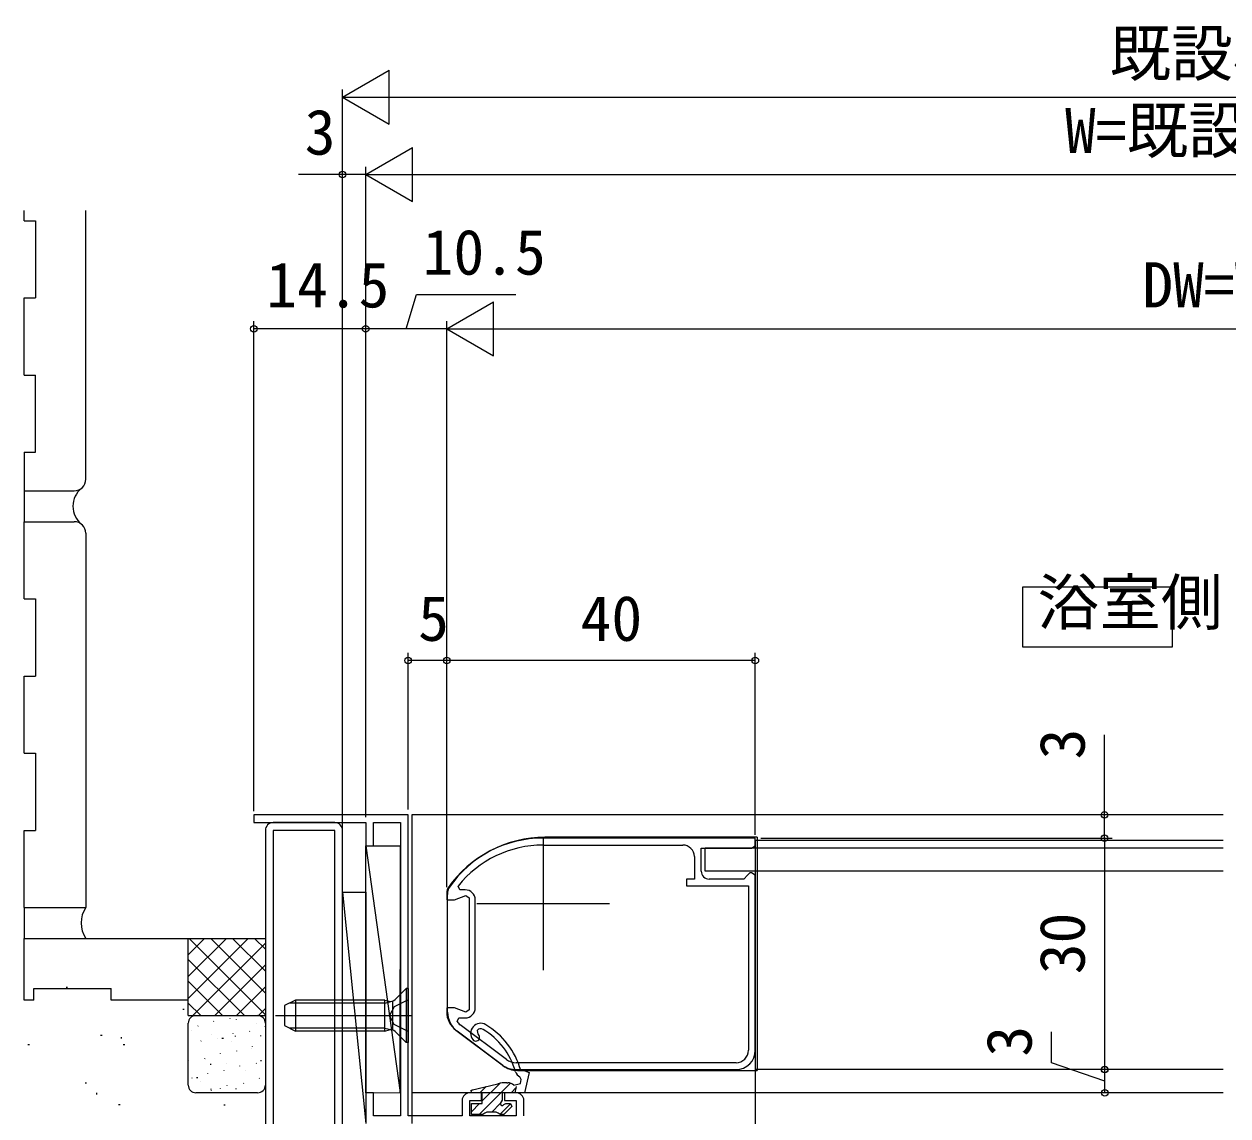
# Model space of a CAD drawing. Units: millimetres, scale not verified. Extents: x -1682 to -692, y -1188 to 424.
# Drawn here: x -1157.6 to -1001.6, y -275.9 to -134.4 of the extents above; entities that cross this region are included whole.
import ezdxf
from ezdxf.enums import TextEntityAlignment as Align

# ---------------------------------------------------------------- set-up
doc = ezdxf.new("R2010")
doc.units = ezdxf.units.MM
doc.header["$LTSCALE"] = 4
doc.linetypes.add('CHAIN2', pattern=[12, 9, -1, 1, -1])
doc.linetypes.add('DASHED3', pattern=[4, 3, -1])
for name, color, linetype, lineweight in [('0-1_USER1', 3, 'Continuous', 9), ('0-3_YKK_11', 7, 'Continuous', 9), ('0-4_YKK_11E', 4, 'Continuous', 9), ('0-5_YKK_12', 2, 'Continuous', 9), ('0-6_YKK_13', 4, 'Continuous', 9), ('0-7_YKK_D', 6, 'Continuous', 9), ('0-8_YSS_K', 3, 'Continuous', 9)]:
    doc.layers.add(name, color=color, linetype=linetype, lineweight=lineweight)
doc.styles.add('ＭＳ ゴシック', font='')
doc.styles.get('ＭＳ ゴシック').set_extended_font_data('MS Gothic')

msp = doc.modelspace()

# ---------------------------------------------------------------- linework, layer by layer
at = {"layer": '0-1_USER1'}
for p, q in [((-1008.79, -207.406), (-1028.259, -207.406)), ((-1028.259, -207.406), (-1028.259, -215.141)), ((-1008.79, -215.141), (-1008.79, -207.406)), ((-1028.259, -215.141), (-1008.79, -215.141))]:
    msp.add_line(p, q, dxfattribs=at)
at = {"layer": '0-3_YKK_11'}
for p, q in [((-1127.871, -236.908), (-1127.871, -237.908)), ((-1107.871, -236.908), (-1127.871, -236.908)), ((-1107.871, -275.908), (-1107.871, -236.908)), ((-1127.871, -237.908), (-1113.371, -237.908)), ((-1113.371, -237.908), (-1113.371, -240.908)), ((-1112.371, -237.908), (-1108.871, -237.908)), ((-1112.371, -240.908), (-1112.371, -237.908)), ((-1108.871, -237.908), (-1108.871, -275.908)), ((-1062.871, -239.909), (-1090.371, -239.909)), ((-1062.871, -240.909), (-1062.871, -239.909)), ((-1113.371, -240.908), (-1112.371, -240.908)), ((-1090.371, -240.809), (-1072.271, -240.809)), ((-1069.871, -241.209), (-1063.371, -241.209)), ((-1069.871, -244.209), (-1069.871, -241.209)), ((-1063.371, -241.209), (-1062.871, -240.909)), ((-1070.771, -242.309), (-1070.771, -245.209)), ((-1063.871, -244.709), (-1064.371, -245.209)), ((-1063.571, -244.409), (-1063.871, -244.709)), ((-1063.371, -244.409), (-1063.571, -244.409)), ((-1062.871, -244.709), (-1063.371, -244.409)), ((-1062.871, -267.409), (-1062.871, -244.709)), ((-1101.164, -246.609), (-1101.398, -246.122)), ((-1071.771, -245.209), (-1071.771, -246.109)), ((-1070.771, -245.209), (-1071.771, -245.209)), ((-1071.771, -246.109), (-1063.771, -246.109)), ((-1064.371, -245.209), (-1068.871, -245.209)), ((-1063.771, -246.109), (-1063.771, -267.409)), ((-1102.871, -246.924), (-1102.871, -247.909)), ((-1102.871, -247.909), (-1101.871, -247.909)), ((-1101.871, -247.909), (-1100.404, -247.348)), ((-1100.471, -246.609), (-1101.164, -246.609)), ((-1100.404, -247.348), (-1099.971, -247.646)), ((-1099.971, -247.646), (-1099.971, -262.172)), ((-1099.171, -261.909), (-1099.171, -247.909)), ((-1102.871, -261.909), (-1102.871, -262.409)), ((-1101.871, -261.909), (-1102.871, -261.909)), ((-1100.404, -262.47), (-1101.871, -261.909)), ((-1101.533, -263.692), (-1101.296, -263.209)), ((-1101.296, -263.209), (-1100.471, -263.209)), ((-1099.971, -262.172), (-1100.404, -262.47)), ((-1101.671, -264.809), (-1095.671, -269.309)), ((-1095.131, -268.589), (-1101.131, -264.089)), ((-1065.371, -269.009), (-1093.871, -269.009)), ((-1065.371, -269.009), (-1093.871, -269.009)), ((-1093.871, -269.909), (-1065.371, -269.909)), ((-1113.371, -272.908), (-1113.371, -276.908)), ((-1112.371, -272.908), (-1113.371, -272.908)), ((-1112.371, -275.908), (-1112.371, -272.908)), ((-1098.371, -272.908), (-1099.871, -272.908)), ((-1098.371, -273.908), (-1098.371, -272.908)), ((-1095.371, -272.908), (-1095.371, -273.908)), ((-1093.871, -272.908), (-1095.371, -272.908)), ((-1100.871, -273.908), (-1100.871, -275.908)), ((-1099.871, -273.908), (-1098.371, -273.908)), ((-1099.871, -275.908), (-1099.871, -273.908)), ((-1095.371, -273.908), (-1093.871, -273.908)), ((-1093.871, -273.908), (-1093.871, -275.908)), ((-1092.871, -275.908), (-1092.871, -273.908)), ((-1108.871, -275.908), (-1112.371, -275.908)), ((-1100.871, -275.908), (-1107.871, -275.908)), ((-1093.871, -275.908), (-1099.871, -275.908))]:
    msp.add_line(p, q, dxfattribs=at)
for centre, radius, start, end in [((-1090.371, -254.909), 15, 90, 145.22804), ((-1090.371, -254.909), 14.1, 90, 141.45064), ((-1072.271, -242.309), 1.5, 0, 89.99998), ((-1068.871, -244.209), 1, 180, 269.99998), ((-1101.871, -246.924), 1, 145.22807, 180.00002), ((-1100.471, -247.909), 1.3, 0, 89.99998), ((-1100.471, -261.909), 1.3, 270, 359.99998), ((-1099.871, -262.409), 3, 180, 233.13008), ((-1099.871, -262.409), 2.1, 217.66994, 233.13011), ((-1065.371, -267.409), 1.6, 270, 359.99998), ((-1065.371, -267.409), 2.5, 270, 359.99998), ((-1093.871, -266.909), 3, 233.1301, 269.99998), ((-1093.871, -266.909), 2.1, 233.1301, 269.99998), ((-1099.871, -273.908), 1, 90, 179.99998), ((-1093.871, -273.908), 1, 0, 89.99998)]:
    msp.add_arc(centre, radius, start, end, dxfattribs=at)
at = {"layer": '0-4_YKK_11E'}
for p, q in [((-1122.77, -237.908), (-1125.371, -237.908)), ((-1117.371, -237.908), (-1122.77, -237.908)), ((-1126.371, -238.908), (-1126.371, -281.908)), ((-1125.371, -238.908), (-1125.371, -281.908)), ((-1122.77, -238.908), (-1125.371, -238.908)), ((-1117.371, -238.908), (-1122.77, -238.908)), ((-1117.371, -281.908), (-1117.371, -238.908)), ((-1116.371, -281.908), (-1116.371, -238.908))]:
    msp.add_line(p, q, dxfattribs=at)
for centre, start, end in [((-1125.371, -238.908), 89.99997, 180.00002), ((-1117.371, -238.908), 0, 89.99997)]:
    msp.add_arc(centre, 1, start, end, dxfattribs=at)
at = {"layer": '0-5_YKK_12'}
for p, q in [((-1002.245, -236.908), (-1107.371, -236.908)), ((-1107.371, -236.908), (-1107.371, -276.908)), ((-1002.245, -240.209), (-1062.871, -240.209)), ((-1062.871, -240.209), (-1062.871, -269.909)), ((-1002.245, -269.909), (-1062.871, -269.909)), ((-1002.245, -272.908), (-1107.371, -272.908))]:
    msp.add_line(p, q, dxfattribs=at)
at = {"layer": '0-6_YKK_13', "linetype": 'CHAIN2'}
for p, q in [((-1090.371, -239.808), (-1090.371, -257.008)), ((-1081.771, -248.408), (-1098.971, -248.408))]:
    msp.add_line(p, q, dxfattribs=at)
at = {"layer": '0-6_YKK_13'}
for p, q in [((-1062.648, -239.808), (-1090.148, -239.808)), ((-1062.648, -239.808), (-1062.648, -270.008)), ((-1113.371, -240.904), (-1108.858, -240.916)), ((-1113.371, -272.905), (-1113.371, -240.904)), ((-1113.371, -240.922), (-1108.884, -272.878)), ((-1108.884, -272.878), (-1108.871, -240.916)), ((-1002.245, -241.209), (-1069.371, -241.209)), ((-1069.371, -244.209), (-1069.371, -241.209)), ((-1002.245, -244.209), (-1069.371, -244.209)), ((-1116.371, -246.908), (-1113.371, -246.908)), ((-1116.371, -276.908), (-1116.371, -246.908)), ((-1116.371, -246.908), (-1113.371, -276.908)), ((-1113.371, -246.908), (-1113.371, -276.908)), ((-1102.749, -246.924), (-1102.749, -247.208)), ((-1102.749, -262.458), (-1102.749, -247.208)), ((-1108.121, -259.408), (-1109.551, -260.837)), ((-1108.121, -259.408), (-1108.121, -266.408)), ((-1107.871, -259.408), (-1108.121, -259.408)), ((-1107.871, -259.408), (-1107.871, -266.408)), ((-1122.471, -260.908), (-1123.871, -261.608)), ((-1123.871, -261.608), (-1123.871, -264.208)), ((-1110.871, -261.287), (-1123.229, -261.287)), ((-1122.471, -260.908), (-1122.471, -264.908)), ((-1110.871, -260.908), (-1122.471, -260.908)), ((-1110.871, -260.908), (-1110.311, -261.048)), ((-1110.871, -264.908), (-1110.871, -260.908)), ((-1110.871, -261.287), (-1109.921, -261.048)), ((-1109.871, -264.782), (-1109.871, -261.033)), ((-1125.058, -262.908), (-1107.371, -262.908)), ((-1123.871, -264.208), (-1122.471, -264.908)), ((-1110.871, -264.529), (-1123.229, -264.529)), ((-1110.871, -264.908), (-1122.471, -264.908)), ((-1110.871, -264.529), (-1109.921, -264.768)), ((-1110.871, -264.908), (-1110.311, -264.768)), ((-1108.121, -266.408), (-1109.551, -264.978)), ((-1095.575, -269.388), (-1101.508, -264.938)), ((-1098.927, -264.818), (-1098.848, -265.274)), ((-1107.871, -266.408), (-1108.121, -266.408)), ((-1093.715, -270.008), (-1062.648, -270.008)), ((-1093.2, -271.173), (-1093.377, -270.83)), ((-1093.323, -271.718), (-1093.2, -271.173)), ((-1093.279, -269.989), (-1092.731, -270.058)), ((-1092.178, -270.274), (-1092.771, -272.908)), ((-1092.731, -270.058), (-1092.178, -270.274)), ((-1113.371, -272.905), (-1108.884, -272.878)), ((-1099.689, -272.554), (-1096.236, -271.741)), ((-1099.648, -272.908), (-1099.689, -272.554)), ((-1099.665, -272.659), (-1099.52, -272.514)), ((-1098.271, -272.908), (-1099.648, -272.908)), ((-1098.673, -275.708), (-1094.621, -271.656)), ((-1098.567, -272.908), (-1097.758, -272.099)), ((-1098.271, -273.959), (-1096.004, -271.692)), ((-1098.271, -274.308), (-1098.271, -272.908)), ((-1095.671, -272.908), (-1095.671, -273.847)), ((-1092.771, -272.908), (-1095.671, -272.908)), ((-1095.09, -271.608), (-1094.929, -271.608)), ((-1094.526, -272.908), (-1093.848, -272.231)), ((-1094.184, -271.941), (-1093.323, -271.718)), ((-1094.001, -272.908), (-1093.821, -272.108)), ((-1099.671, -275.359), (-1098.62, -274.308)), ((-1099.671, -274.308), (-1098.271, -274.308)), ((-1099.671, -275.708), (-1099.671, -274.308)), ((-1097.026, -275.408), (-1095.921, -274.303)), ((-1095.978, -275.707), (-1094.62, -274.349)), ((-1095.671, -273.847), (-1095.807, -274.098)), ((-1095.461, -274.444), (-1095.21, -274.308)), ((-1095.21, -274.308), (-1094.595, -274.308)), ((-1094.595, -274.308), (-1094.434, -274.696)), ((-1098.19, -275.708), (-1099.671, -275.708)), ((-1097.931, -275.558), (-1098.19, -275.708)), ((-1097.671, -275.408), (-1097.931, -275.558)), ((-1096.471, -275.408), (-1097.671, -275.408)), ((-1096.211, -275.558), (-1096.471, -275.408)), ((-1095.951, -275.708), (-1096.211, -275.558)), ((-1095.447, -275.708), (-1095.951, -275.708)), ((-1094.434, -274.696), (-1095.447, -275.708))]:
    msp.add_line(p, q, dxfattribs=at)
at = {"layer": '0-6_YKK_13', "linetype": 'DASHED3'}
for p, q in [((-1109.686, -261.763), (-1110.295, -262.908)), ((-1107.871, -260.858), (-1109.686, -261.763))]:
    msp.add_line(p, q, dxfattribs=at)
msp.add_lwpolyline([(-1107.871, -264.958), (-1109.686, -264.053), (-1110.295, -262.908)], dxfattribs=at)
at = {"layer": '0-6_YKK_13'}
for centre, radius, start, end in [((-1090.148, -254.908), 15.1, 90, 145.22804), ((-1101.648, -246.924), 1.1, 145.22804, 180), ((-1110.117, -260.272), 0.8, 255.96375, 314.99998), ((-1099.648, -262.458), 3.1, 180, 233.1301), ((-1110.117, -265.544), 0.8, 45, 104.03624), ((-1098.471, -265.208), 1.3, 59.34192, 218.68217), ((-1098.471, -265.208), 0.6, 59.34192, 139.48909), ((-1102.907, -272.692), 9.3, 15.6814, 59.34192), ((-1102.907, -272.692), 10, 15.6814, 59.34192), ((-1099.095, -265.708), 0.5, 218.68217, 60.29601), ((-1093.715, -266.908), 3.1, 233.1301, 270), ((-1092.99, -269.908), 1, 195.68141, 247.2542), ((-1095.09, -276.608), 5, 89.99997, 103.24648), ((-1094.929, -272.608), 1, 41.81033, 89.99997), ((-1095.671, -274.308), 0.25, 123.05574, 326.94426)]:
    msp.add_arc(centre, radius, start, end, dxfattribs=at)
at = {"layer": '0-7_YKK_D'}
for p, q in [((-1116.372, -143.907), (-1110.31, -140.407)), ((-1110.31, -147.407), (-1110.31, -140.407)), ((-1116.371, -239.922), (-1116.372, -142.907)), ((-1116.372, -143.907), (-1104.247, -143.907)), ((-1116.372, -143.907), (-1110.31, -147.407)), ((-1109.372, -143.907), (-893.372, -143.905)), ((-1113.372, -153.907), (-1107.31, -150.407)), ((-1107.31, -157.407), (-1107.31, -150.407)), ((-1116.371, -153.907), (-1122.071, -153.907)), ((-1116.371, -239.904), (-1116.371, -152.907)), ((-1113.371, -153.907), (-1116.371, -153.907)), ((-1113.371, -237.208), (-1113.372, -152.907)), ((-1113.372, -153.907), (-1101.248, -153.907)), ((-1113.372, -153.907), (-1107.31, -157.407)), ((-1113.371, -237.208), (-1113.371, -152.907)), ((-1106.372, -153.907), (-896.372, -153.905)), ((-1108.121, -173.906), (-1106.786, -169.455)), ((-1106.786, -169.455), (-1093.906, -169.455)), ((-1102.871, -173.906), (-1096.809, -170.406)), ((-1096.809, -177.406), (-1096.809, -170.406)), ((-1127.871, -236.408), (-1127.871, -172.906)), ((-1113.371, -237.208), (-1113.371, -172.906)), ((-1113.371, -237.208), (-1113.371, -172.906)), ((-1102.871, -245.924), (-1102.871, -172.906)), ((-1102.871, -245.924), (-1102.871, -172.906)), ((-1113.371, -173.906), (-1127.871, -173.906)), ((-1102.871, -173.906), (-1113.371, -173.906)), ((-1102.871, -173.906), (-1090.747, -173.906)), ((-1102.871, -173.906), (-1096.809, -177.406)), ((-1095.871, -173.906), (-909.875, -173.906)), ((-1107.871, -236.208), (-1107.871, -215.908)), ((-1102.871, -246.267), (-1102.871, -215.908)), ((-1102.871, -245.924), (-1102.871, -215.908)), ((-1062.871, -239.474), (-1062.871, -215.908)), ((-1102.871, -216.908), (-1107.871, -216.908)), ((-1062.871, -216.908), (-1102.871, -216.908)), ((-1017.614, -236.908), (-1017.614, -226.508)), ((-1017.614, -239.909), (-1017.614, -236.908)), ((-1062.171, -239.909), (-1016.614, -239.909)), ((-1017.614, -239.909), (-1017.614, -269.909)), ((-1024.497, -269.022), (-1024.497, -265.022)), ((-1062.871, -268.409), (-1062.871, -310.378)), ((-1017.585, -271.408), (-1024.497, -269.022)), ((-1017.585, -272.909), (-1017.585, -269.908))]:
    msp.add_line(p, q, dxfattribs=at)
for centre in [(-1116.371, -153.907), (-1127.871, -173.906), (-1113.371, -173.906), (-1107.871, -216.908), (-1102.871, -216.908), (-1102.871, -216.908), (-1062.871, -216.908), (-1017.614, -236.908), (-1017.614, -239.909), (-1017.614, -239.909), (-1017.614, -269.909), (-1017.585, -269.908), (-1017.585, -272.909)]:
    msp.add_circle(centre, 0.425, dxfattribs=at)
at = {"layer": '0-8_YSS_K'}
for p, q in [((-1157.645, -159.908), (-1157.645, -158.572)), ((-1149.645, -193.408), (-1149.645, -158.572)), ((-1157.645, -169.908), (-1156.145, -169.908)), ((-1157.645, -179.906), (-1157.645, -169.908)), ((-1157.645, -179.906), (-1156.145, -179.906)), ((-1149.645, -193.408), (-1149.645, -185.889)), ((-1149.645, -193.408), (-1149.645, -185.889)), ((-1157.645, -189.906), (-1157.645, -194.908)), ((-1157.645, -189.906), (-1157.645, -194.908)), ((-1157.645, -189.906), (-1157.645, -194.908)), ((-1157.645, -194.908), (-1157.645, -198.908)), ((-1157.645, -194.908), (-1151.145, -194.908)), ((-1157.645, -194.908), (-1151.145, -194.908)), ((-1157.645, -194.908), (-1151.145, -194.908)), ((-1157.645, -194.908), (-1151.145, -194.908)), ((-1157.645, -208.91), (-1157.645, -198.908)), ((-1157.645, -198.908), (-1151.145, -198.908)), ((-1149.645, -200.408), (-1149.645, -248.908)), ((-1157.645, -218.91), (-1156.145, -218.91)), ((-1157.645, -228.908), (-1157.645, -218.91)), ((-1157.645, -238.908), (-1156.145, -238.908)), ((-1157.645, -248.908), (-1157.645, -238.908)), ((-1157.645, -248.908), (-1157.645, -252.908)), ((-1157.645, -248.908), (-1149.645, -248.908)), ((-1157.645, -260.908), (-1157.645, -252.908)), ((-1157.645, -252.908), (-1136.372, -252.908)), ((-1136.372, -262.908), (-1136.372, -252.908)), ((-1128.596, -252.908), (-1136.372, -260.683)), ((-1131.425, -252.908), (-1136.372, -257.855)), ((-1134.253, -252.908), (-1136.372, -255.027)), ((-1136.372, -252.908), (-1126.372, -252.908)), ((-1136.372, -260.908), (-1136.372, -252.908)), ((-1136.268, -252.908), (-1126.372, -262.804)), ((-1126.372, -253.512), (-1135.768, -262.908)), ((-1133.439, -252.908), (-1126.34, -260.007)), ((-1130.611, -252.908), (-1126.372, -257.147)), ((-1127.783, -252.908), (-1126.372, -254.319)), ((-1136.372, -255.632), (-1129.096, -262.908)), ((-1126.372, -256.34), (-1132.939, -262.908)), ((-1136.372, -258.461), (-1131.925, -262.908)), ((-1152.009, -259.281), (-1152.209, -259.281)), ((-1146.372, -260.908), (-1146.372, -259.408)), ((-1126.372, -259.169), (-1130.111, -262.908)), ((-1156.372, -260.908), (-1157.645, -260.908)), ((-1136.372, -260.908), (-1146.372, -260.908)), ((-1136.88, -262.104), (-1137.08, -262.104)), ((-1136.372, -261.289), (-1134.753, -262.908)), ((-1126.372, -261.997), (-1127.283, -262.908)), ((-1136.372, -262.908), (-1126.372, -262.908)), ((-1135.372, -262.908), (-1127.372, -262.908)), ((-1133.079, -263.666), (-1133.052, -263.624)), ((-1130.95, -263.339), (-1130.923, -263.297)), ((-1130.102, -263.4), (-1130.1, -263.39)), ((-1136.372, -271.908), (-1136.372, -263.908)), ((-1135.941, -264.838), (-1135.938, -264.829)), ((-1135.108, -264.282), (-1135.081, -264.24)), ((-1130.563, -265.281), (-1130.536, -265.239)), ((-1128.434, -264.955), (-1128.407, -264.913)), ((-1127.475, -263.927), (-1127.472, -263.917)), ((-1126.404, -264.339), (-1126.377, -264.297)), ((-1126.372, -263.908), (-1126.372, -271.908)), ((-1156.954, -266.699), (-1157.154, -266.699)), ((-1147.721, -265.44), (-1147.521, -265.44)), ((-1145.014, -265.883), (-1145.014, -265.683)), ((-1144.592, -266.699), (-1144.792, -266.699)), ((-1134.721, -266.224), (-1134.694, -266.182)), ((-1133.314, -265.365), (-1133.311, -265.356)), ((-1132.592, -265.897), (-1132.565, -265.855)), ((-1131.807, -265.867), (-1132.007, -265.867)), ((-1130.767, -266.233), (-1130.764, -266.223)), ((-1130.236, -265.627), (-1130.238, -265.527)), ((-1126.97, -265.579), (-1126.971, -265.479)), ((-1132.205, -267.839), (-1132.178, -267.797)), ((-1130.076, -267.513), (-1130.049, -267.471)), ((-1128.231, -267.15), (-1128.229, -267.14)), ((-1128.047, -266.897), (-1128.02, -266.855)), ((-1136.364, -268.782), (-1136.337, -268.74)), ((-1134.235, -268.456), (-1134.208, -268.413)), ((-1134.07, -268.588), (-1134.067, -268.578)), ((-1133.453, -269.269), (-1133.454, -269.169)), ((-1131.443, -269.115), (-1131.44, -269.105)), ((-1129.689, -269.455), (-1129.662, -269.413)), ((-1127.56, -269.128), (-1127.533, -269.086)), ((-1126.925, -268.804), (-1126.926, -268.704)), ((-1135.877, -271.014), (-1135.85, -270.972)), ((-1135.108, -270.962), (-1135.309, -270.962)), ((-1134.734, -271.421), (-1134.732, -271.411)), ((-1133.848, -270.397), (-1133.821, -270.355)), ((-1131.719, -270.071), (-1131.692, -270.029)), ((-1128.896, -269.983), (-1128.893, -269.973)), ((-1127.173, -271.07), (-1127.146, -271.028)), ((-1149.537, -271.644), (-1149.737, -271.644)), ((-1148.2, -273.12), (-1148.2, -272.92)), ((-1127.372, -272.908), (-1135.372, -272.908)), ((-1133.408, -272.493), (-1133.41, -272.393)), ((-1133.361, -272.629), (-1133.334, -272.587)), ((-1132.199, -272.338), (-1132.196, -272.328)), ((-1131.332, -272.013), (-1131.305, -271.971)), ((-1130.142, -272.446), (-1130.143, -272.346)), ((-1129.572, -272.864), (-1129.569, -272.855)), ((-1129.203, -271.686), (-1129.176, -271.644)), ((-1145.4, -274.418), (-1145.2, -274.418)), ((-1131.565, -274.506), (-1131.765, -274.506))]:
    msp.add_line(p, q, dxfattribs=at)
for points in [[(-1157.645, -159.908), (-1156.145, -159.908), (-1156.145, -169.908)], [(-1157.645, -189.906), (-1156.145, -189.906), (-1156.145, -179.906)], [(-1157.645, -189.906), (-1156.145, -189.906), (-1156.145, -185.889)], [(-1157.645, -189.906), (-1156.145, -189.906), (-1156.145, -185.889)], [(-1157.645, -208.91), (-1156.145, -208.91), (-1156.145, -218.91)], [(-1157.645, -228.908), (-1156.145, -228.908), (-1156.145, -238.908)], [(-1156.372, -260.908), (-1156.372, -259.408), (-1146.372, -259.408)]]:
    msp.add_lwpolyline(points, dxfattribs=at)
for centre, radius, start, end in [((-1151.145, -193.408), 1.5, 270, 0), ((-1151.145, -193.408), 1.5, 270, 0), ((-1151.145, -193.408), 1.5, 270, 0), ((-1151.145, -193.408), 1.5, 270, 0), ((-1148.317, -196.908), 3, 128.94243, 231.05756), ((-1151.145, -200.408), 1.5, 0, 90), ((-1146.708, -250.908), 3.553, 145.74573, 214.25426), ((-1135.372, -263.908), 1, 90, 180), ((-1127.372, -263.908), 1, 0, 90), ((-1135.372, -271.908), 1, 180, 270), ((-1127.372, -271.908), 1, 270, 0)]:
    msp.add_arc(centre, radius, start, end, dxfattribs=at)

# ---------------------------------------------------------------- texts
at = {"layer": '0-1_USER1', "color": 4, "style": 'ＭＳ ゴシック'}
msp.add_text('浴室側', height=5.865, dxfattribs=at).set_placement((-1026.298, -214.036), align=Align.BOTTOM_LEFT)
at = {"layer": '0-7_YKK_D', "color": 4, "style": 'ＭＳ ゴシック'}
for s, rotation, p in [('既設枠開口幅KW', 0.001, (-1016.972, -142.906)), ('3', 90, (-1018.414, -229.708)), ('30', 90, (-1018.414, -257.549)), ('3', 90, (-1025.297, -268.222))]:
    msp.add_text(s, height=5.865, rotation=rotation, dxfattribs=at).set_placement(p, align=Align.BOTTOM_LEFT)
for s, p in [('W=既設枠開口幅KW-6', (-1022.732, -152.906)), ('3', (-1121.271, -153.107)), ('10.5', (-1105.986, -168.656)), ('DW=W-24', (-1012.713, -172.906)), ('14.5', (-1126.261, -172.906)), ('5', (-1106.571, -216.108)), ('40', (-1085.511, -216.108))]:
    msp.add_text(s, height=5.865, dxfattribs=at).set_placement(p, align=Align.BOTTOM_LEFT)

doc.saveas('drawing.dxf')
